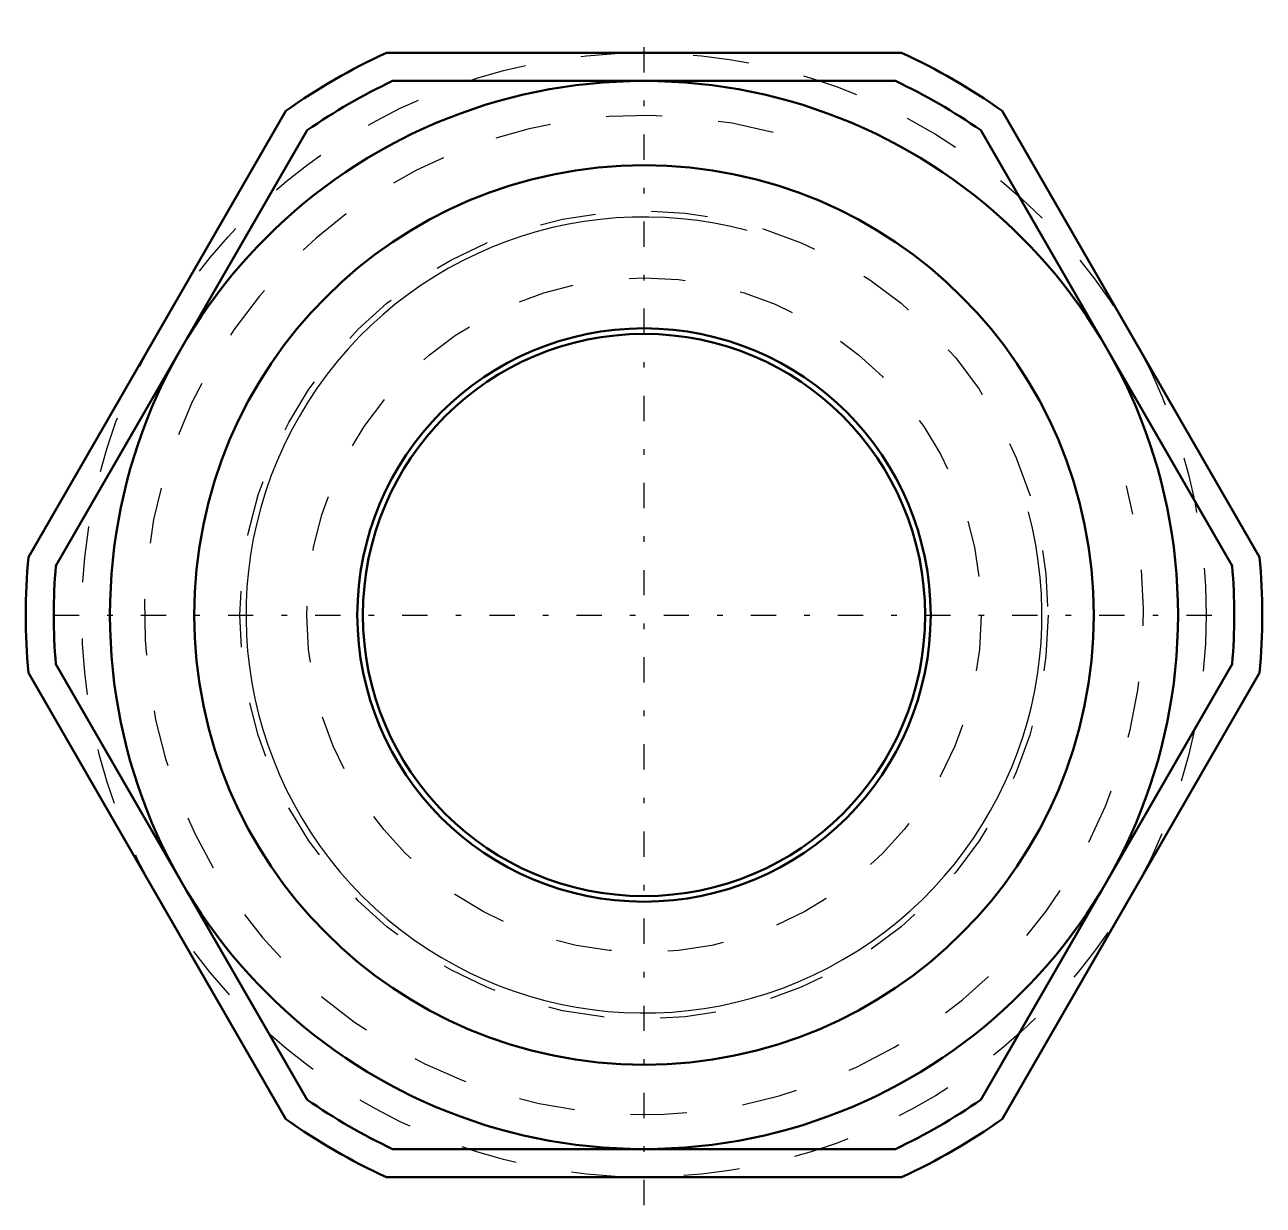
# Model space of a CAD drawing. Header units: millimetres. Extents: x -11 to 11, y -10.5 to 10.5.
import ezdxf

# ---------------------------------------------------------------- set-up
doc = ezdxf.new("R2010")
doc.units = ezdxf.units.MM
doc.linetypes.add('Center', pattern=[1.5, 0.45, -0.5, 0.05, -0.5])
doc.linetypes.add('Dashed', pattern=[2, 1, -1])
for name, color, linetype, lineweight in [('AM_0', 7, 'Continuous', 50), ('AM_5', 3, 'Continuous', 25), ('AM_7', 7, 'Center', 25), ('AM_9', 6, 'Dashed', 25)]:
    doc.layers.add(name, color=color, linetype=linetype, lineweight=lineweight)

# ---------------------------------------------------------------- blocks, each defined once
blk = doc.blocks.new('1_2411_811_02_0_in_2411_811_10__5')
at = {"layer": 'AM_0'}
for p, q in [((4.472, 9.5), (-4.472, 9.5)), ((-5.991, 8.623), (-10.463, 0.877)), ((10.463, 0.877), (5.991, 8.623)), ((-10.463, -0.877), (-5.991, -8.623)), ((5.991, -8.623), (10.463, -0.877)), ((-4.472, -9.5), (4.472, -9.5))]:
    blk.add_line(p, q, dxfattribs=at)
blk.add_circle((0, 0), 9.5, dxfattribs=at)
for start, end in [(115.2088, 124.7912), (55.2088, 64.7912), (175.2088, 184.7912), (355.2088, 4.7912), (235.2088, 244.7912), (295.2088, 304.7912)]:
    blk.add_arc((0, 0), 10.5, start, end, dxfattribs=at)
at = {"layer": 'AM_9'}
blk.add_circle((0, 0), 7.188, dxfattribs=at)
blk = doc.blocks.new('2_2411_811_10__01_0_in_2411_811_10__5')
at = {"layer": 'AM_0'}
for p, q in [((4.583, 10), (-4.583, 10)), ((-6.369, 8.969), (-10.952, 1.031)), ((10.952, 1.031), (6.369, 8.969)), ((-10.952, -1.031), (-6.369, -8.969)), ((6.369, -8.969), (10.952, -1.031)), ((-4.583, -10), (4.583, -10))]:
    blk.add_line(p, q, dxfattribs=at)
for radius in [8, 5.1, 5]:
    blk.add_circle((0, 0), radius, dxfattribs=at)
for start, end in [(114.62, 125.38), (54.62, 65.38), (174.62, 185.38), (354.62, 5.38), (234.62, 245.38), (294.62, 305.38)]:
    blk.add_arc((0, 0), 11, start, end, dxfattribs=at)
at = {"layer": 'AM_5', "linetype": 'Dashed'}
blk.add_arc((0, 0), 8.887, 75, 15, dxfattribs=at)
at = {"layer": 'AM_5'}
blk.add_arc((0, 0), 7.08, 75, 15, dxfattribs=at)
at = {"layer": 'AM_7'}
for p, q in [((0, -10.5), (0, 10.5)), ((-10.5, 0), (10.5, 0))]:
    blk.add_line(p, q, dxfattribs=at)
at = {"layer": 'AM_9'}
for radius in [10, 6]:
    blk.add_circle((0, 0), radius, dxfattribs=at)

msp = doc.modelspace()

# ---------------------------------------------------------------- block references
for name in ['2_2411_811_10__01_0_in_2411_811_10__5', '1_2411_811_02_0_in_2411_811_10__5']:
    msp.add_blockref(name, (0, 0))

doc.saveas('drawing.dxf')
